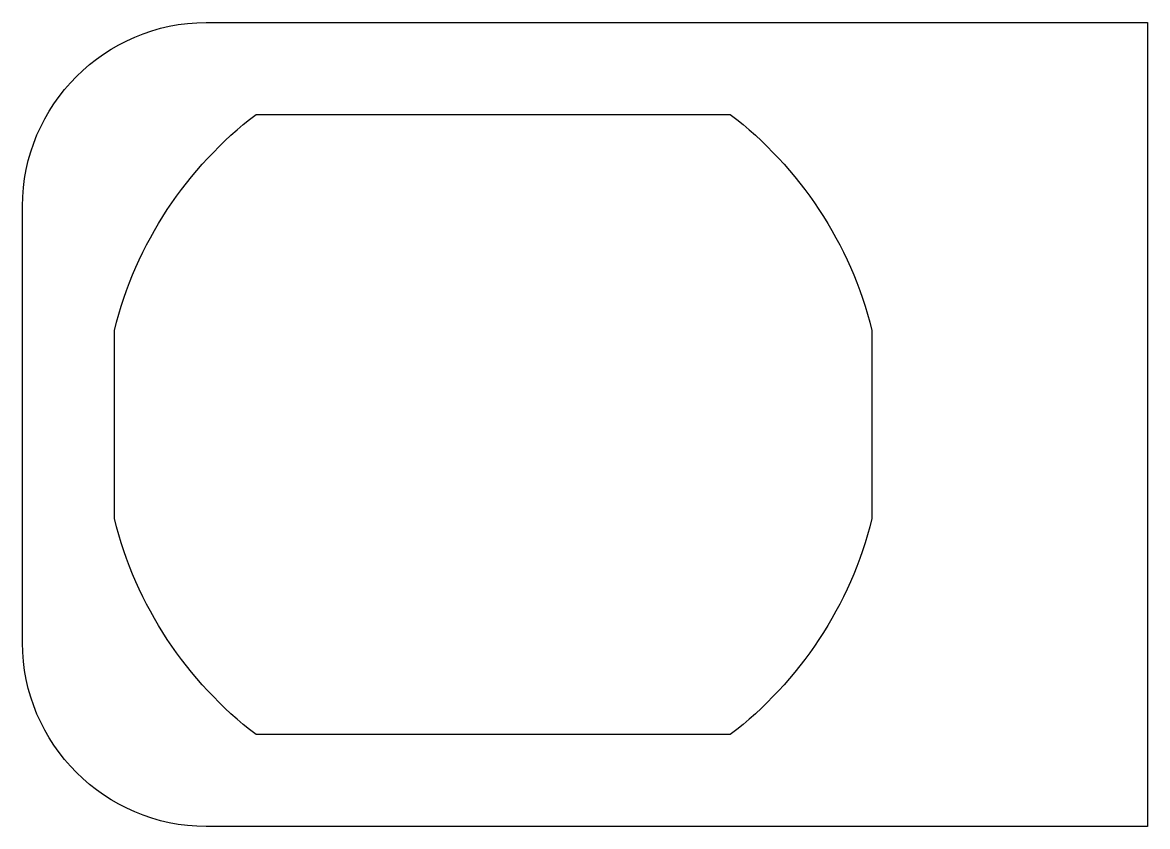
# Model space of a CAD drawing. Extents: x 0 to 24.5, y 0 to 17.5.
import ezdxf

# ---------------------------------------------------------------- set-up
doc = ezdxf.new("R2010")
doc.units = 0
doc.layers.add('LAYER_1', color=7, linetype='CONTINUOUS')

msp = doc.modelspace()

# ---------------------------------------------------------------- linework, layer by layer
at = {"layer": 'LAYER_1', "color": 7}
for points, knots in [([(20.5, 17.5), (20.5, 17.5), (12.25, 17.5), (12.25, 17.5), (12.25, 17.5), (4, 17.5), (4, 17.5), (1.8, 17.5), (0, 15.7), (0, 13.5), (0, 13.5), (0, 4), (0, 4), (0, 1.8), (1.8, 0), (4, 0), (4, 0), (12.25, 0), (12.25, 0), (12.25, 0), (20.5, 0), (20.5, 0), (20.5, 0), (24.5, 0), (24.5, 0), (24.5, 0), (24.5, 4), (24.5, 4), (24.5, 4), (24.5, 13.5), (24.5, 13.5), (24.5, 13.5), (24.5, 17.5), (24.5, 17.5), (24.5, 17.5), (20.5, 17.5), (20.5, 17.5)], [0, 0, 0, 0, 1, 1, 1, 2, 2, 2, 3, 3, 3, 4, 4, 4, 5, 5, 5, 6, 6, 6, 7, 7, 7, 8, 8, 8, 9, 9, 9, 10, 10, 10, 11, 11, 11, 12, 12, 12, 12]), ([(15.414, 15.5), (15.414, 15.5), (5.086, 15.5), (5.086, 15.5), (3.579, 14.345), (2.47, 12.698), (2, 10.799), (2, 10.799), (2, 6.702), (2, 6.702), (2.47, 4.802), (3.579, 3.155), (5.086, 2), (5.086, 2), (15.414, 2), (15.414, 2), (16.921, 3.155), (18.03, 4.802), (18.5, 6.702), (18.5, 6.702), (18.5, 10.798), (18.5, 10.798), (18.03, 12.698), (16.921, 14.345), (15.414, 15.5)], [0, 0, 0, 0, 1, 1, 1, 2, 2, 2, 3, 3, 3, 4, 4, 4, 5, 5, 5, 6, 6, 6, 7, 7, 7, 8, 8, 8, 8])]:
    msp.add_open_spline(points, degree=3, knots=knots, dxfattribs=at)

doc.saveas('drawing.dxf')
